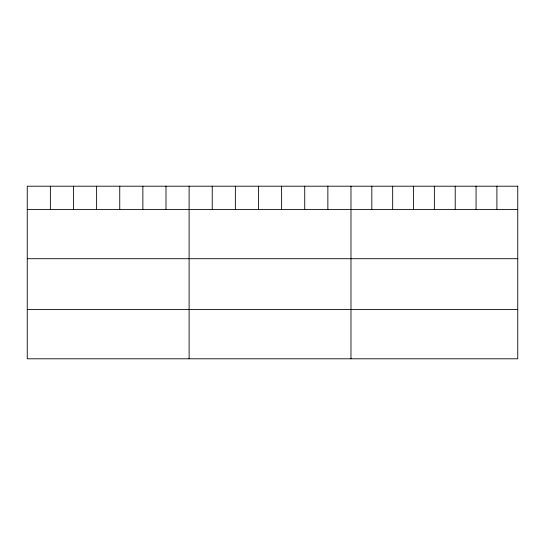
<?xml version="1.0" encoding="UTF-8"?>
<svg xmlns="http://www.w3.org/2000/svg" width="545" height="545" viewBox="0 0 545 545"><rect width="100%" height="100%" fill="white"/><g stroke="black" fill="none" stroke-linecap="round" stroke-linejoin="round"><path stroke-width="0.82" d="M27.25 209.416L517.75 209.416M27.25 258.712L517.75 258.712M27.25 309.499L517.75 309.499M496.904 186.206L496.904 209.416M476.058 186.206L476.058 209.416M455.211 186.206L455.211 209.416M434.365 186.206L434.365 209.416M413.519 186.206L413.519 209.416M392.673 186.206L392.673 209.416M371.826 186.206L371.826 209.416M350.98 186.206L350.98 358.794M327.858 186.206L327.858 209.416M304.73 186.206L304.73 209.416M281.608 186.206L281.608 209.416M258.487 186.206L258.487 209.416M235.365 186.206L235.365 209.416M212.237 186.206L212.237 209.416M189.115 186.206L189.115 358.794M165.993 186.206L165.993 209.416M142.865 186.206L142.865 209.416M119.743 186.206L119.743 209.416M96.622 186.206L96.622 209.416M73.5 186.206L73.5 209.416M50.372 186.206L50.372 209.416M517.75 186.206L27.25 186.206L27.25 358.794L517.75 358.794L517.75 186.206"/></g></svg>
